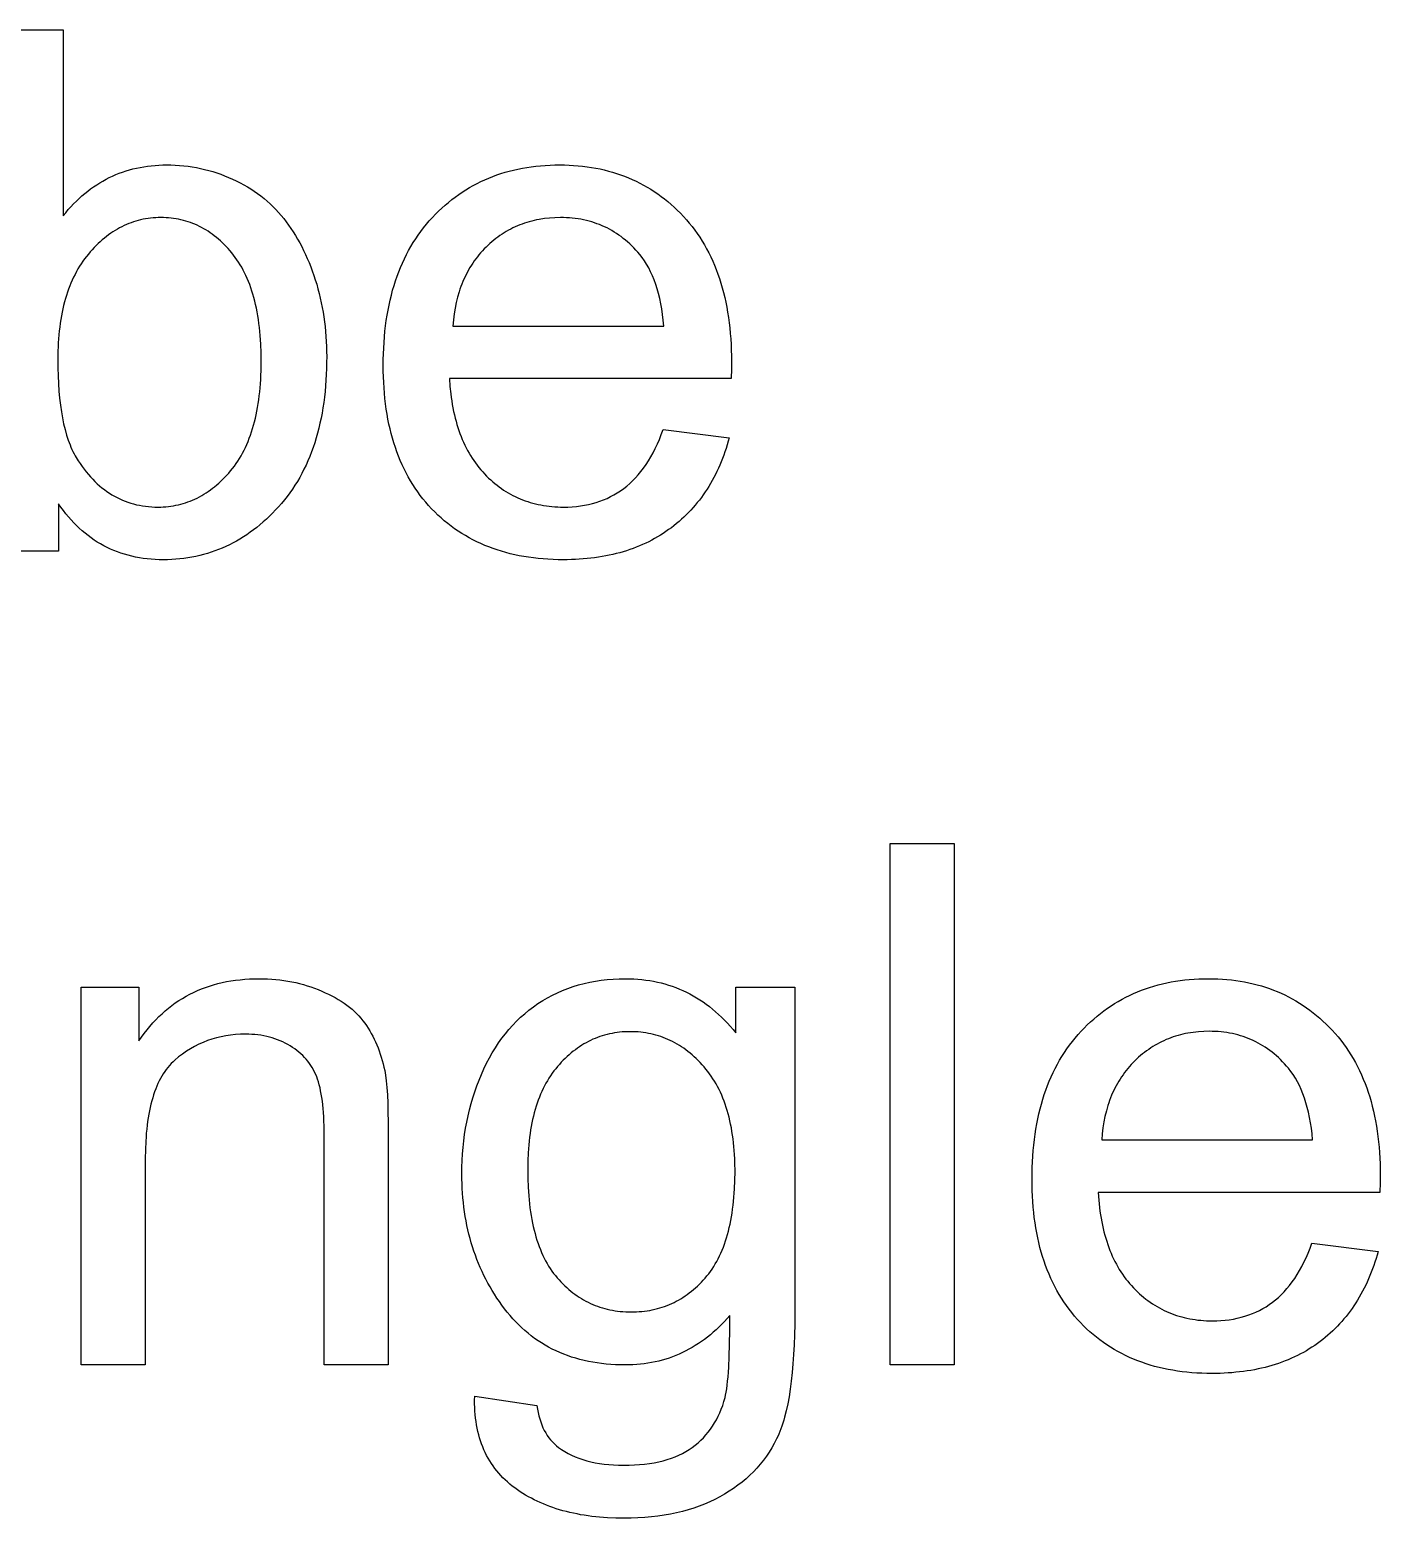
# Model space of a CAD drawing. Extents: x 0 to 4891, y -5350 to 5.
# Drawn here: x 2281.2 to 2610.1, y -4010.8 to -3648.2 of the extents above; entities that cross this region are included whole.
import ezdxf

# ---------------------------------------------------------------- set-up
doc = ezdxf.new("R2010")
doc.units = 0
doc.layers.add('Default_Layer', color=1, linetype='CONTINUOUS')

msp = doc.modelspace()

# ---------------------------------------------------------------- linework, layer by layer
at = {"layer": 'Default_Layer'}
msp.add_lwpolyline([(2273.69, -3648.24), (2289.29, -3648.24), (2289.29, -3693.55), (2289.91, -3692.79), (2290.54, -3692.05), (2291.19, -3691.33), (2291.84, -3690.64), (2292.51, -3689.98), (2293.18, -3689.34), (2293.87, -3688.72), (2294.56, -3688.13), (2295.27, -3687.56), (2295.99, -3687.01), (2296.72, -3686.49), (2297.46, -3686), (2298.21, -3685.53), (2298.97, -3685.08), (2299.74, -3684.66), (2300.53, -3684.26), (2301.32, -3683.88), (2302.12, -3683.53), (2302.94, -3683.2), (2303.76, -3682.9), (2304.6, -3682.62), (2305.44, -3682.37), (2306.3, -3682.14), (2307.17, -3681.93), (2308.05, -3681.75), (2308.94, -3681.59), (2309.84, -3681.46), (2310.75, -3681.35), (2311.67, -3681.27), (2312.6, -3681.21), (2313.54, -3681.17), (2314.5, -3681.16), (2315.55, -3681.17), (2316.6, -3681.21), (2317.65, -3681.28), (2318.68, -3681.38), (2319.71, -3681.5), (2320.73, -3681.65), (2321.74, -3681.82), (2322.75, -3682.03), (2323.74, -3682.26), (2324.74, -3682.51), (2325.72, -3682.8), (2326.69, -3683.11), (2327.66, -3683.45), (2328.62, -3683.81), (2329.58, -3684.2), (2330.52, -3684.62), (2331.46, -3685.06), (2332.38, -3685.51), (2333.28, -3685.99), (2334.16, -3686.49), (2335.02, -3687.02), (2335.85, -3687.56), (2336.66, -3688.13), (2337.45, -3688.72), (2338.22, -3689.33), (2338.97, -3689.96), (2339.69, -3690.62), (2340.4, -3691.3), (2341.08, -3692), (2341.74, -3692.73), (2342.38, -3693.47), (2343, -3694.24), (2343.61, -3695.02), (2344.2, -3695.82), (2344.77, -3696.64), (2345.33, -3697.48), (2345.87, -3698.34), (2346.4, -3699.22), (2346.9, -3700.12), (2347.39, -3701.04), (2347.87, -3701.98), (2348.32, -3702.94), (2348.76, -3703.93), (2349.19, -3704.93), (2349.59, -3705.95), (2349.98, -3706.99), (2350.35, -3708.06), (2350.71, -3709.14), (2351.04, -3710.24), (2351.36, -3711.35), (2351.65, -3712.46), (2351.92, -3713.59), (2352.17, -3714.73), (2352.4, -3715.87), (2352.6, -3717.03), (2352.79, -3718.19), (2352.95, -3719.37), (2353.09, -3720.55), (2353.21, -3721.74), (2353.31, -3722.95), (2353.38, -3724.16), (2353.44, -3725.38), (2353.47, -3726.61), (2353.48, -3727.85), (2353.47, -3729.32), (2353.43, -3730.77), (2353.38, -3732.19), (2353.3, -3733.6), (2353.19, -3734.98), (2353.07, -3736.34), (2352.92, -3737.69), (2352.75, -3739.01), (2352.55, -3740.31), (2352.34, -3741.59), (2352.1, -3742.84), (2351.83, -3744.08), (2351.55, -3745.3), (2351.24, -3746.49), (2350.91, -3747.66), (2350.56, -3748.82), (2350.18, -3749.95), (2349.78, -3751.06), (2349.36, -3752.15), (2348.91, -3753.22), (2348.44, -3754.27), (2347.95, -3755.29), (2347.44, -3756.3), (2346.9, -3757.29), (2346.34, -3758.25), (2345.76, -3759.19), (2345.15, -3760.11), (2344.52, -3761.02), (2343.87, -3761.9), (2343.2, -3762.76), (2342.5, -3763.59), (2341.78, -3764.41), (2341.05, -3765.2), (2340.3, -3765.97), (2339.55, -3766.72), (2338.79, -3767.44), (2338.01, -3768.13), (2337.23, -3768.8), (2336.44, -3769.44), (2335.64, -3770.06), (2334.84, -3770.65), (2334.02, -3771.22), (2333.19, -3771.76), (2332.35, -3772.28), (2331.51, -3772.77), (2330.66, -3773.23), (2329.79, -3773.68), (2328.92, -3774.09), (2328.04, -3774.48), (2327.15, -3774.85), (2326.25, -3775.19), (2325.34, -3775.5), (2324.42, -3775.79), (2323.49, -3776.06), (2322.56, -3776.3), (2321.61, -3776.51), (2320.66, -3776.7), (2319.69, -3776.86), (2318.72, -3777), (2317.74, -3777.12), (2316.74, -3777.21), (2315.74, -3777.27), (2314.73, -3777.31), (2313.72, -3777.32), (2312.7, -3777.31), (2311.71, -3777.27), (2310.72, -3777.2), (2309.75, -3777.11), (2308.8, -3776.99), (2307.85, -3776.84), (2306.93, -3776.67), (2306.01, -3776.47), (2305.11, -3776.24), (2304.22, -3775.99), (2303.35, -3775.71), (2302.49, -3775.41), (2301.64, -3775.07), (2300.81, -3774.72), (2299.99, -3774.33), (2299.18, -3773.92), (2298.39, -3773.48), (2297.61, -3773.02), (2296.85, -3772.52), (2296.1, -3772.01), (2295.36, -3771.46), (2294.64, -3770.89), (2293.93, -3770.29), (2293.23, -3769.67), (2292.55, -3769.02), (2291.88, -3768.34), (2291.23, -3767.64), (2290.59, -3766.91), (2289.96, -3766.15), (2289.35, -3765.36), (2288.75, -3764.55), (2288.16, -3763.72), (2288.16, -3775.24), (2288.16, -3775.24), (2273.69, -3775.24)], dxfattribs=at)
for points in [[(2435.43, -3745.61), (2451.54, -3747.6), (2451.3, -3748.48), (2451.04, -3749.34), (2450.77, -3750.2), (2450.49, -3751.04), (2450.19, -3751.86), (2449.89, -3752.68), (2449.57, -3753.48), (2449.23, -3754.27), (2448.89, -3755.05), (2448.53, -3755.81), (2448.16, -3756.57), (2447.77, -3757.31), (2447.38, -3758.03), (2446.97, -3758.75), (2446.54, -3759.45), (2446.11, -3760.14), (2445.66, -3760.82), (2445.2, -3761.49), (2444.73, -3762.14), (2444.24, -3762.79), (2443.74, -3763.41), (2443.23, -3764.03), (2442.71, -3764.64), (2442.17, -3765.23), (2441.62, -3765.81), (2441.06, -3766.38), (2440.49, -3766.93), (2439.9, -3767.47), (2439.3, -3768), (2438.69, -3768.52), (2438.06, -3769.03), (2437.42, -3769.52), (2436.77, -3770), (2436.11, -3770.47), (2435.44, -3770.92), (2434.76, -3771.35), (2434.06, -3771.77), (2433.36, -3772.17), (2432.64, -3772.56), (2431.91, -3772.93), (2431.17, -3773.29), (2430.42, -3773.63), (2429.66, -3773.96), (2428.89, -3774.27), (2428.1, -3774.57), (2427.31, -3774.85), (2426.5, -3775.12), (2425.69, -3775.37), (2424.86, -3775.61), (2424.02, -3775.83), (2423.17, -3776.03), (2422.3, -3776.22), (2421.43, -3776.4), (2420.55, -3776.56), (2419.65, -3776.7), (2418.74, -3776.83), (2417.83, -3776.95), (2416.9, -3777.04), (2415.96, -3777.13), (2415.01, -3777.2), (2414.04, -3777.25), (2413.07, -3777.29), (2412.08, -3777.31), (2411.09, -3777.32), (2409.83, -3777.31), (2408.6, -3777.27), (2407.38, -3777.21), (2406.17, -3777.13), (2404.98, -3777.02), (2403.81, -3776.88), (2402.66, -3776.73), (2401.52, -3776.54), (2400.39, -3776.34), (2399.28, -3776.11), (2398.19, -3775.85), (2397.12, -3775.58), (2396.06, -3775.27), (2395.02, -3774.95), (2393.99, -3774.6), (2392.98, -3774.22), (2391.99, -3773.82), (2391.01, -3773.4), (2390.05, -3772.95), (2389.11, -3772.48), (2388.18, -3771.98), (2387.26, -3771.46), (2386.37, -3770.92), (2385.49, -3770.35), (2384.63, -3769.76), (2383.78, -3769.14), (2382.95, -3768.5), (2382.13, -3767.83), (2381.33, -3767.14), (2380.55, -3766.43), (2379.78, -3765.69), (2379.03, -3764.93), (2378.31, -3764.14), (2377.61, -3763.33), (2376.93, -3762.5), (2376.27, -3761.66), (2375.64, -3760.79), (2375.03, -3759.9), (2374.44, -3759), (2373.88, -3758.07), (2373.34, -3757.13), (2372.82, -3756.16), (2372.33, -3755.18), (2371.86, -3754.17), (2371.41, -3753.15), (2370.98, -3752.11), (2370.58, -3751.05), (2370.2, -3749.97), (2369.84, -3748.86), (2369.51, -3747.74), (2369.2, -3746.6), (2368.91, -3745.45), (2368.65, -3744.27), (2368.4, -3743.07), (2368.19, -3741.85), (2367.99, -3740.61), (2367.82, -3739.36), (2367.67, -3738.08), (2367.54, -3736.79), (2367.44, -3735.47), (2367.36, -3734.14), (2367.3, -3732.78), (2367.26, -3731.41), (2367.25, -3730.02), (2367.26, -3728.58), (2367.3, -3727.16), (2367.36, -3725.76), (2367.44, -3724.38), (2367.55, -3723.02), (2367.67, -3721.68), (2367.83, -3720.36), (2368, -3719.06), (2368.2, -3717.78), (2368.42, -3716.52), (2368.67, -3715.29), (2368.93, -3714.07), (2369.23, -3712.87), (2369.54, -3711.69), (2369.88, -3710.54), (2370.24, -3709.4), (2370.63, -3708.28), (2371.04, -3707.19), (2371.47, -3706.11), (2371.92, -3705.06), (2372.4, -3704.02), (2372.9, -3703.01), (2373.43, -3702.01), (2373.98, -3701.04), (2374.55, -3700.09), (2375.15, -3699.15), (2375.76, -3698.24), (2376.41, -3697.35), (2377.07, -3696.48), (2377.76, -3695.62), (2378.47, -3694.79), (2379.21, -3693.98), (2379.96, -3693.19), (2380.73, -3692.43), (2381.51, -3691.69), (2382.31, -3690.98), (2383.12, -3690.29), (2383.94, -3689.62), (2384.78, -3688.98), (2385.63, -3688.37), (2386.49, -3687.78), (2387.37, -3687.22), (2388.27, -3686.68), (2389.17, -3686.17), (2390.09, -3685.68), (2391.03, -3685.22), (2391.98, -3684.78), (2392.94, -3684.36), (2393.92, -3683.98), (2394.91, -3683.61), (2395.91, -3683.28), (2396.93, -3682.96), (2397.96, -3682.67), (2399, -3682.41), (2400.06, -3682.17), (2401.14, -3681.96), (2402.22, -3681.77), (2403.32, -3681.61), (2404.44, -3681.47), (2405.57, -3681.36), (2406.71, -3681.27), (2407.87, -3681.21), (2409.04, -3681.17), (2410.22, -3681.16), (2411.37, -3681.17), (2412.5, -3681.21), (2413.62, -3681.27), (2414.73, -3681.36), (2415.82, -3681.47), (2416.9, -3681.6), (2417.97, -3681.76), (2419.03, -3681.94), (2420.07, -3682.15), (2421.09, -3682.39), (2422.11, -3682.64), (2423.11, -3682.93), (2424.1, -3683.23), (2425.07, -3683.56), (2426.04, -3683.92), (2426.98, -3684.3), (2427.92, -3684.7), (2428.84, -3685.13), (2429.75, -3685.59), (2430.65, -3686.07), (2431.53, -3686.57), (2432.4, -3687.1), (2433.26, -3687.65), (2434.1, -3688.22), (2434.93, -3688.83), (2435.75, -3689.45), (2436.55, -3690.1), (2437.34, -3690.78), (2438.12, -3691.48), (2438.88, -3692.2), (2439.63, -3692.95), (2440.37, -3693.72), (2441.09, -3694.52), (2441.79, -3695.33), (2442.46, -3696.17), (2443.11, -3697.02), (2443.74, -3697.9), (2444.34, -3698.79), (2444.93, -3699.71), (2445.49, -3700.64), (2446.02, -3701.59), (2446.54, -3702.57), (2447.03, -3703.56), (2447.5, -3704.58), (2447.94, -3705.61), (2448.36, -3706.67), (2448.76, -3707.74), (2449.14, -3708.84), (2449.49, -3709.95), (2449.83, -3711.09), (2450.13, -3712.24), (2450.42, -3713.42), (2450.68, -3714.61), (2450.92, -3715.82), (2451.14, -3717.06), (2451.33, -3718.31), (2451.5, -3719.59), (2451.65, -3720.88), (2451.78, -3722.2), (2451.88, -3723.53), (2451.96, -3724.88), (2452.02, -3726.26), (2452.05, -3727.65), (2452.06, -3729.07), (2452.04, -3730.8), (2451.98, -3733.22), (2383.37, -3733.22), (2383.5, -3735.09), (2383.69, -3736.9), (2383.8, -3737.79), (2383.93, -3738.66), (2384.07, -3739.52), (2384.23, -3740.36), (2384.4, -3741.19), (2384.58, -3742.01), (2384.77, -3742.81), (2384.98, -3743.6), (2385.2, -3744.37), (2385.43, -3745.13), (2385.68, -3745.88), (2385.94, -3746.61), (2386.22, -3747.33), (2386.51, -3748.03), (2386.81, -3748.72), (2387.12, -3749.4), (2387.45, -3750.06), (2387.79, -3750.71), (2388.15, -3751.35), (2388.52, -3751.97), (2388.9, -3752.58), (2389.29, -3753.17), (2389.7, -3753.75), (2390.12, -3754.32), (2390.56, -3754.87), (2391.01, -3755.41), (2391.47, -3755.93), (2391.94, -3756.44), (2392.43, -3756.94), (2392.92, -3757.42), (2393.42, -3757.88), (2393.93, -3758.33), (2394.45, -3758.76), (2394.97, -3759.18), (2395.5, -3759.58), (2396.04, -3759.97), (2396.58, -3760.34), (2397.13, -3760.69), (2397.69, -3761.03), (2398.26, -3761.35), (2398.84, -3761.66), (2399.42, -3761.95), (2400.01, -3762.22), (2400.61, -3762.48), (2401.21, -3762.73), (2401.82, -3762.96), (2402.44, -3763.17), (2403.07, -3763.36), (2403.7, -3763.55), (2404.35, -3763.71), (2405, -3763.86), (2405.65, -3763.99), (2406.32, -3764.11), (2406.99, -3764.21), (2407.67, -3764.3), (2408.35, -3764.37), (2409.05, -3764.43), (2409.75, -3764.47), (2410.46, -3764.49), (2411.17, -3764.5), (2412.24, -3764.48), (2413.28, -3764.43), (2414.3, -3764.34), (2415.31, -3764.22), (2416.29, -3764.06), (2417.25, -3763.86), (2418.2, -3763.64), (2419.12, -3763.37), (2420.03, -3763.07), (2420.91, -3762.74), (2421.78, -3762.37), (2422.63, -3761.96), (2423.45, -3761.52), (2424.26, -3761.05), (2425.05, -3760.54), (2425.82, -3759.99), (2426.56, -3759.41), (2427.29, -3758.78), (2428, -3758.11), (2428.69, -3757.4), (2429.36, -3756.65), (2430.01, -3755.86), (2430.64, -3755.02), (2431.25, -3754.15), (2431.84, -3753.23), (2432.41, -3752.26), (2432.97, -3751.26), (2433.5, -3750.21), (2434.01, -3749.13), (2434.5, -3748), (2434.98, -3746.83), (2435.43, -3745.61)], [(2287.99, -3728.55), (2288, -3730.58), (2288.06, -3732.54), (2288.14, -3734.43), (2288.27, -3736.25), (2288.43, -3737.99), (2288.62, -3739.66), (2288.85, -3741.27), (2289.11, -3742.8), (2289.41, -3744.26), (2289.75, -3745.64), (2290.12, -3746.96), (2290.52, -3748.2), (2290.96, -3749.37), (2291.19, -3749.93), (2291.44, -3750.47), (2291.69, -3750.99), (2291.95, -3751.5), (2292.21, -3751.99), (2292.49, -3752.46), (2292.96, -3753.2), (2293.43, -3753.91), (2293.92, -3754.61), (2294.41, -3755.28), (2294.92, -3755.92), (2295.44, -3756.55), (2295.96, -3757.15), (2296.5, -3757.72), (2297.04, -3758.28), (2297.6, -3758.81), (2298.17, -3759.31), (2298.74, -3759.79), (2299.33, -3760.25), (2299.93, -3760.69), (2300.54, -3761.1), (2301.15, -3761.49), (2301.78, -3761.85), (2302.42, -3762.19), (2303.07, -3762.51), (2303.73, -3762.8), (2304.39, -3763.07), (2305.07, -3763.32), (2305.76, -3763.54), (2306.46, -3763.74), (2307.17, -3763.92), (2307.89, -3764.07), (2308.62, -3764.2), (2309.36, -3764.31), (2310.11, -3764.39), (2310.87, -3764.45), (2311.64, -3764.49), (2312.42, -3764.5), (2313.05, -3764.49), (2313.68, -3764.46), (2314.31, -3764.42), (2314.93, -3764.36), (2315.54, -3764.28), (2316.15, -3764.19), (2316.76, -3764.07), (2317.35, -3763.95), (2317.95, -3763.8), (2318.53, -3763.63), (2319.12, -3763.45), (2319.69, -3763.25), (2320.26, -3763.04), (2320.83, -3762.81), (2321.39, -3762.56), (2321.95, -3762.29), (2322.5, -3762), (2323.04, -3761.7), (2323.58, -3761.38), (2324.11, -3761.05), (2324.64, -3760.69), (2325.16, -3760.32), (2325.68, -3759.93), (2326.19, -3759.53), (2326.7, -3759.1), (2327.2, -3758.66), (2327.69, -3758.21), (2328.18, -3757.73), (2328.67, -3757.24), (2329.15, -3756.73), (2329.62, -3756.2), (2330.09, -3755.66), (2330.55, -3755.1), (2330.99, -3754.51), (2331.42, -3753.91), (2331.83, -3753.3), (2332.24, -3752.66), (2332.62, -3752.01), (2332.99, -3751.34), (2333.35, -3750.66), (2333.69, -3749.96), (2334.02, -3749.24), (2334.33, -3748.5), (2334.63, -3747.75), (2334.91, -3746.98), (2335.18, -3746.2), (2335.44, -3745.39), (2335.68, -3744.57), (2335.9, -3743.74), (2336.11, -3742.88), (2336.31, -3742.01), (2336.49, -3741.12), (2336.66, -3740.22), (2336.81, -3739.3), (2336.95, -3738.36), (2337.07, -3737.4), (2337.18, -3736.43), (2337.28, -3735.44), (2337.36, -3734.44), (2337.42, -3733.41), (2337.47, -3732.37), (2337.51, -3731.32), (2337.54, -3729.15), (2337.51, -3726.94), (2337.43, -3724.8), (2337.36, -3723.75), (2337.29, -3722.73), (2337.19, -3721.72), (2337.09, -3720.73), (2336.97, -3719.76), (2336.84, -3718.81), (2336.69, -3717.88), (2336.53, -3716.97), (2336.35, -3716.07), (2336.16, -3715.19), (2335.96, -3714.33), (2335.74, -3713.49), (2335.51, -3712.67), (2335.26, -3711.87), (2335, -3711.08), (2334.73, -3710.32), (2334.44, -3709.57), (2334.14, -3708.84), (2333.82, -3708.13), (2333.49, -3707.44), (2333.15, -3706.76), (2332.79, -3706.1), (2332.42, -3705.47), (2332.03, -3704.85), (2331.63, -3704.25), (2331.22, -3703.67), (2330.79, -3703.1), (2330.35, -3702.56), (2329.9, -3702.03), (2329.45, -3701.52), (2328.99, -3701.02), (2328.53, -3700.55), (2328.05, -3700.09), (2327.58, -3699.64), (2327.1, -3699.22), (2326.61, -3698.8), (2326.11, -3698.41), (2325.61, -3698.03), (2325.11, -3697.67), (2324.59, -3697.33), (2324.08, -3697), (2323.55, -3696.69), (2323.02, -3696.4), (2322.49, -3696.12), (2321.95, -3695.86), (2321.4, -3695.62), (2320.84, -3695.4), (2320.28, -3695.19), (2319.72, -3694.99), (2319.15, -3694.82), (2318.57, -3694.66), (2317.99, -3694.52), (2317.4, -3694.39), (2316.8, -3694.28), (2316.2, -3694.19), (2315.6, -3694.11), (2314.98, -3694.06), (2314.36, -3694.01), (2313.74, -3693.99), (2313.11, -3693.98), (2312.47, -3693.99), (2311.84, -3694.02), (2311.22, -3694.06), (2310.6, -3694.12), (2309.98, -3694.2), (2309.37, -3694.29), (2308.77, -3694.41), (2308.17, -3694.54), (2307.58, -3694.69), (2306.99, -3694.85), (2306.41, -3695.03), (2305.83, -3695.24), (2305.26, -3695.45), (2304.7, -3695.69), (2304.13, -3695.94), (2303.58, -3696.21), (2303.03, -3696.5), (2302.49, -3696.8), (2301.95, -3697.13), (2301.41, -3697.47), (2300.89, -3697.82), (2300.36, -3698.2), (2299.85, -3698.59), (2299.33, -3699), (2298.83, -3699.43), (2298.33, -3699.87), (2297.83, -3700.33), (2297.34, -3700.81), (2296.86, -3701.31), (2296.38, -3701.82), (2295.9, -3702.35), (2295.44, -3702.9), (2294.98, -3703.46), (2294.53, -3704.04), (2294.11, -3704.63), (2293.69, -3705.24), (2293.29, -3705.86), (2292.9, -3706.5), (2292.53, -3707.15), (2292.18, -3707.82), (2291.84, -3708.5), (2291.51, -3709.2), (2291.19, -3709.92), (2290.9, -3710.65), (2290.61, -3711.4), (2290.34, -3712.16), (2290.09, -3712.94), (2289.85, -3713.73), (2289.62, -3714.54), (2289.41, -3715.37), (2289.22, -3716.21), (2289.03, -3717.06), (2288.87, -3717.93), (2288.71, -3718.82), (2288.58, -3719.72), (2288.45, -3720.64), (2288.34, -3721.57), (2288.25, -3722.52), (2288.17, -3723.49), (2288.1, -3724.47), (2288.05, -3725.46), (2288.02, -3726.48), (2287.99, -3728.55)], [(2384.23, -3720.4), (2435.6, -3720.4), (2435.46, -3718.97), (2435.28, -3717.59), (2435.08, -3716.25), (2434.85, -3714.96), (2434.58, -3713.71), (2434.29, -3712.51), (2433.97, -3711.36), (2433.61, -3710.25), (2433.23, -3709.18), (2432.82, -3708.16), (2432.37, -3707.18), (2431.9, -3706.25), (2431.4, -3705.37), (2430.87, -3704.53), (2430.31, -3703.74), (2429.71, -3702.99), (2429.24, -3702.44), (2428.77, -3701.9), (2428.28, -3701.38), (2427.78, -3700.88), (2427.28, -3700.39), (2426.76, -3699.93), (2426.24, -3699.48), (2425.71, -3699.05), (2425.17, -3698.63), (2424.63, -3698.24), (2424.07, -3697.86), (2423.5, -3697.5), (2422.93, -3697.16), (2422.35, -3696.83), (2421.76, -3696.52), (2421.16, -3696.23), (2420.55, -3695.96), (2419.93, -3695.7), (2419.31, -3695.47), (2418.67, -3695.25), (2418.03, -3695.05), (2417.38, -3694.86), (2416.72, -3694.69), (2416.05, -3694.54), (2415.38, -3694.41), (2414.69, -3694.3), (2414, -3694.2), (2413.29, -3694.12), (2412.58, -3694.06), (2411.86, -3694.02), (2411.13, -3693.99), (2410.4, -3693.98), (2409.07, -3694.01), (2407.76, -3694.09), (2406.49, -3694.23), (2405.24, -3694.43), (2404.62, -3694.55), (2404.01, -3694.68), (2403.41, -3694.83), (2402.81, -3694.99), (2402.22, -3695.17), (2401.64, -3695.36), (2401.07, -3695.56), (2400.5, -3695.78), (2399.93, -3696.01), (2399.38, -3696.26), (2398.83, -3696.52), (2398.29, -3696.79), (2397.75, -3697.08), (2397.22, -3697.38), (2396.7, -3697.69), (2396.18, -3698.02), (2395.67, -3698.37), (2395.17, -3698.73), (2394.67, -3699.1), (2394.18, -3699.49), (2393.22, -3700.3), (2392.29, -3701.17), (2391.84, -3701.62), (2391.41, -3702.09), (2390.98, -3702.56), (2390.57, -3703.04), (2390.17, -3703.54), (2389.79, -3704.04), (2389.42, -3704.55), (2389.06, -3705.07), (2388.71, -3705.6), (2388.38, -3706.14), (2388.05, -3706.69), (2387.75, -3707.25), (2387.45, -3707.81), (2387.17, -3708.39), (2386.89, -3708.98), (2386.64, -3709.57), (2386.39, -3710.18), (2386.16, -3710.79), (2385.94, -3711.42), (2385.73, -3712.05), (2385.35, -3713.35), (2385.03, -3714.69), (2384.75, -3716.06), (2384.53, -3717.47), (2384.36, -3718.92), (2384.23, -3720.4)], [(2490.7, -3973.45), (2490.7, -3846.45), (2506.29, -3846.45), (2506.29, -3973.45), (2490.7, -3973.45)], [(2293.7, -3973.45), (2293.7, -3881.45), (2307.74, -3881.45), (2307.74, -3894.53), (2308.38, -3893.6), (2309.04, -3892.69), (2309.72, -3891.82), (2310.41, -3890.98), (2311.13, -3890.16), (2311.86, -3889.38), (2312.6, -3888.62), (2313.37, -3887.9), (2314.15, -3887.2), (2314.95, -3886.53), (2315.77, -3885.9), (2316.61, -3885.29), (2317.46, -3884.71), (2318.33, -3884.17), (2319.22, -3883.65), (2320.13, -3883.16), (2321.05, -3882.7), (2321.99, -3882.27), (2322.95, -3881.87), (2323.93, -3881.5), (2324.92, -3881.16), (2325.93, -3880.85), (2326.96, -3880.57), (2328.01, -3880.32), (2329.07, -3880.09), (2330.16, -3879.9), (2331.26, -3879.74), (2332.37, -3879.61), (2333.51, -3879.5), (2334.66, -3879.43), (2335.83, -3879.38), (2337.02, -3879.37), (2338.05, -3879.38), (2339.08, -3879.42), (2340.09, -3879.48), (2341.09, -3879.56), (2342.08, -3879.67), (2343.06, -3879.8), (2344.03, -3879.95), (2344.99, -3880.13), (2345.94, -3880.33), (2346.87, -3880.55), (2347.8, -3880.8), (2348.71, -3881.07), (2349.62, -3881.37), (2350.51, -3881.69), (2351.39, -3882.03), (2352.27, -3882.4), (2353.13, -3882.78), (2353.96, -3883.17), (2354.77, -3883.57), (2355.55, -3883.99), (2356.3, -3884.43), (2357.03, -3884.88), (2357.73, -3885.34), (2358.4, -3885.82), (2359.04, -3886.32), (2359.65, -3886.83), (2360.24, -3887.35), (2360.79, -3887.89), (2361.32, -3888.45), (2361.83, -3889.01), (2362.3, -3889.6), (2362.75, -3890.2), (2363.17, -3890.81), (2363.58, -3891.44), (2363.97, -3892.08), (2364.35, -3892.74), (2364.71, -3893.41), (2365.05, -3894.09), (2365.38, -3894.79), (2365.69, -3895.5), (2365.99, -3896.23), (2366.27, -3896.97), (2366.53, -3897.73), (2366.78, -3898.5), (2367.01, -3899.28), (2367.22, -3900.08), (2367.42, -3900.89), (2367.6, -3901.72), (2367.7, -3902.29), (2367.8, -3902.9), (2367.98, -3904.29), (2368.13, -3905.88), (2368.25, -3907.68), (2368.34, -3909.67), (2368.41, -3911.87), (2368.45, -3914.27), (2368.47, -3916.88), (2368.47, -3973.45), (2352.87, -3973.45), (2352.87, -3917.49), (2352.84, -3915.18), (2352.81, -3914.08), (2352.76, -3913.03), (2352.69, -3912), (2352.62, -3911.02), (2352.52, -3910.08), (2352.42, -3909.17), (2352.3, -3908.3), (2352.16, -3907.47), (2352.01, -3906.68), (2351.85, -3905.92), (2351.67, -3905.2), (2351.48, -3904.52), (2351.27, -3903.88), (2351.05, -3903.28), (2350.81, -3902.69), (2350.55, -3902.12), (2350.27, -3901.56), (2349.96, -3901.02), (2349.64, -3900.5), (2349.29, -3899.99), (2348.91, -3899.49), (2348.52, -3899.01), (2348.1, -3898.55), (2347.66, -3898.1), (2347.2, -3897.67), (2346.72, -3897.25), (2346.21, -3896.85), (2345.68, -3896.47), (2345.13, -3896.1), (2344.56, -3895.74), (2343.98, -3895.4), (2343.38, -3895.07), (2342.78, -3894.77), (2342.16, -3894.49), (2341.53, -3894.23), (2340.88, -3894), (2340.22, -3893.79), (2339.55, -3893.6), (2338.87, -3893.43), (2338.17, -3893.29), (2337.46, -3893.16), (2336.74, -3893.06), (2336.01, -3892.98), (2335.26, -3892.93), (2334.5, -3892.89), (2333.73, -3892.88), (2332.49, -3892.91), (2331.28, -3892.98), (2330.09, -3893.11), (2328.91, -3893.28), (2327.76, -3893.5), (2326.63, -3893.77), (2325.52, -3894.09), (2324.44, -3894.46), (2323.37, -3894.88), (2322.32, -3895.35), (2321.3, -3895.87), (2320.29, -3896.44), (2319.31, -3897.06), (2318.35, -3897.73), (2317.41, -3898.44), (2316.49, -3899.21), (2316.05, -3899.61), (2315.62, -3900.04), (2315.2, -3900.49), (2314.8, -3900.97), (2314.42, -3901.46), (2314.04, -3901.98), (2313.69, -3902.52), (2313.34, -3903.08), (2313.01, -3903.66), (2312.7, -3904.27), (2312.39, -3904.9), (2312.11, -3905.55), (2311.83, -3906.22), (2311.57, -3906.91), (2311.33, -3907.63), (2311.1, -3908.37), (2310.88, -3909.13), (2310.67, -3909.91), (2310.48, -3910.72), (2310.31, -3911.55), (2310.15, -3912.4), (2310, -3913.27), (2309.87, -3914.16), (2309.75, -3915.08), (2309.64, -3916.02), (2309.55, -3916.98), (2309.47, -3917.96), (2309.41, -3918.96), (2309.33, -3921.04), (2309.3, -3923.2), (2309.3, -3973.45), (2293.7, -3973.45)], [(2389.52, -3981.07), (2404.68, -3983.33), (2404.81, -3984.19), (2404.97, -3985.02), (2405.15, -3985.82), (2405.37, -3986.6), (2405.6, -3987.34), (2405.87, -3988.05), (2406.16, -3988.74), (2406.47, -3989.39), (2406.82, -3990.01), (2407.19, -3990.61), (2407.58, -3991.17), (2408.01, -3991.71), (2408.46, -3992.21), (2408.93, -3992.69), (2409.43, -3993.13), (2409.96, -3993.55), (2410.7, -3994.07), (2411.48, -3994.56), (2412.29, -3995.02), (2413.13, -3995.44), (2414, -3995.83), (2414.91, -3996.19), (2415.85, -3996.51), (2416.83, -3996.8), (2417.83, -3997.05), (2418.88, -3997.27), (2419.95, -3997.46), (2421.06, -3997.61), (2422.2, -3997.73), (2423.37, -3997.81), (2424.58, -3997.86), (2425.82, -3997.88), (2427.15, -3997.86), (2428.45, -3997.81), (2429.7, -3997.73), (2430.92, -3997.61), (2432.1, -3997.46), (2433.24, -3997.27), (2434.35, -3997.05), (2435.41, -3996.8), (2436.44, -3996.51), (2437.42, -3996.19), (2438.37, -3995.83), (2439.28, -3995.44), (2440.15, -3995.02), (2440.98, -3994.56), (2441.78, -3994.07), (2442.53, -3993.55), (2443.26, -3992.99), (2443.95, -3992.41), (2444.61, -3991.8), (2445.24, -3991.17), (2445.84, -3990.5), (2446.42, -3989.81), (2446.96, -3989.09), (2447.47, -3988.35), (2447.96, -3987.58), (2448.41, -3986.78), (2448.83, -3985.95), (2449.23, -3985.1), (2449.59, -3984.22), (2449.93, -3983.31), (2450.23, -3982.38), (2450.5, -3981.42), (2450.65, -3980.78), (2450.79, -3980.06), (2450.91, -3979.26), (2451.03, -3978.38), (2451.14, -3977.42), (2451.23, -3976.37), (2451.32, -3975.24), (2451.39, -3974.03), (2451.51, -3971.37), (2451.59, -3968.38), (2451.63, -3965.06), (2451.63, -3961.41), (2450.99, -3962.15), (2450.33, -3962.87), (2449.67, -3963.56), (2449, -3964.23), (2448.31, -3964.88), (2447.62, -3965.5), (2446.92, -3966.1), (2446.21, -3966.68), (2445.48, -3967.23), (2444.75, -3967.76), (2444.01, -3968.26), (2443.26, -3968.75), (2442.5, -3969.2), (2441.72, -3969.64), (2440.94, -3970.05), (2440.15, -3970.44), (2439.35, -3970.8), (2438.54, -3971.14), (2437.72, -3971.46), (2436.89, -3971.76), (2436.05, -3972.03), (2435.2, -3972.27), (2434.34, -3972.5), (2433.47, -3972.7), (2432.59, -3972.87), (2431.7, -3973.03), (2430.8, -3973.16), (2429.89, -3973.26), (2428.98, -3973.34), (2428.05, -3973.4), (2427.11, -3973.44), (2426.16, -3973.45), (2424.98, -3973.44), (2423.82, -3973.4), (2422.68, -3973.33), (2421.55, -3973.24), (2420.44, -3973.12), (2419.35, -3972.97), (2418.27, -3972.79), (2417.21, -3972.59), (2416.17, -3972.37), (2415.14, -3972.11), (2414.13, -3971.83), (2413.14, -3971.52), (2412.16, -3971.19), (2411.2, -3970.83), (2410.26, -3970.44), (2409.33, -3970.03), (2408.42, -3969.59), (2407.53, -3969.12), (2406.66, -3968.62), (2405.8, -3968.1), (2404.95, -3967.55), (2404.13, -3966.98), (2403.32, -3966.38), (2402.53, -3965.75), (2401.75, -3965.1), (2400.99, -3964.41), (2400.25, -3963.71), (2399.53, -3962.97), (2398.82, -3962.21), (2398.13, -3961.42), (2397.45, -3960.6), (2396.79, -3959.76), (2396.15, -3958.9), (2395.54, -3958.03), (2394.94, -3957.15), (2394.36, -3956.25), (2393.8, -3955.35), (2393.26, -3954.44), (2392.74, -3953.51), (2392.25, -3952.58), (2391.77, -3951.63), (2391.31, -3950.67), (2390.88, -3949.71), (2390.46, -3948.73), (2390.06, -3947.74), (2389.69, -3946.74), (2389.33, -3945.73), (2389, -3944.71), (2388.68, -3943.68), (2388.39, -3942.64), (2388.11, -3941.58), (2387.86, -3940.52), (2387.63, -3939.45), (2387.41, -3938.36), (2387.22, -3937.27), (2387.05, -3936.16), (2386.9, -3935.04), (2386.76, -3933.92), (2386.65, -3932.78), (2386.56, -3931.63), (2386.49, -3930.47), (2386.44, -3929.3), (2386.41, -3928.12), (2386.4, -3926.93), (2386.42, -3925.29), (2386.47, -3923.67), (2386.57, -3922.06), (2386.7, -3920.48), (2386.86, -3918.9), (2387.07, -3917.35), (2387.31, -3915.81), (2387.59, -3914.28), (2387.91, -3912.77), (2388.26, -3911.28), (2388.65, -3909.81), (2389.08, -3908.35), (2389.54, -3906.9), (2390.05, -3905.48), (2390.59, -3904.07), (2391.16, -3902.67), (2391.78, -3901.3), (2392.42, -3899.96), (2393.1, -3898.66), (2393.81, -3897.4), (2394.56, -3896.19), (2395.33, -3895.01), (2396.14, -3893.87), (2396.99, -3892.78), (2397.87, -3891.72), (2398.78, -3890.7), (2399.72, -3889.72), (2400.7, -3888.78), (2401.71, -3887.89), (2402.75, -3887.03), (2403.83, -3886.21), (2404.94, -3885.43), (2406.09, -3884.7), (2407.26, -3884.01), (2408.46, -3883.37), (2409.68, -3882.78), (2410.93, -3882.24), (2412.2, -3881.74), (2413.49, -3881.29), (2414.81, -3880.89), (2416.16, -3880.53), (2417.53, -3880.22), (2418.92, -3879.96), (2420.34, -3879.75), (2421.78, -3879.58), (2423.24, -3879.46), (2424.73, -3879.39), (2426.25, -3879.37), (2427.26, -3879.38), (2428.26, -3879.42), (2429.25, -3879.48), (2430.23, -3879.57), (2431.2, -3879.69), (2432.15, -3879.83), (2433.1, -3880), (2434.03, -3880.19), (2434.96, -3880.41), (2435.87, -3880.66), (2436.77, -3880.93), (2437.66, -3881.22), (2438.54, -3881.54), (2439.4, -3881.89), (2440.26, -3882.26), (2441.11, -3882.66), (2441.94, -3883.09), (2442.76, -3883.54), (2443.57, -3884.01), (2444.37, -3884.51), (2445.16, -3885.04), (2445.94, -3885.59), (2446.71, -3886.17), (2447.46, -3886.78), (2448.21, -3887.41), (2448.94, -3888.06), (2449.66, -3888.74), (2450.37, -3889.45), (2451.07, -3890.18), (2451.76, -3890.94), (2452.44, -3891.73), (2453.1, -3892.54), (2453.1, -3881.45), (2467.48, -3881.45), (2467.48, -3960.97), (2467.47, -3963.61), (2467.42, -3966.15), (2467.33, -3968.59), (2467.21, -3970.94), (2467.05, -3973.18), (2466.86, -3975.33), (2466.64, -3977.39), (2466.38, -3979.34), (2466.09, -3981.2), (2465.76, -3982.96), (2465.4, -3984.62), (2465, -3986.18), (2464.79, -3986.93), (2464.57, -3987.65), (2464.34, -3988.35), (2464.1, -3989.02), (2463.86, -3989.67), (2463.6, -3990.29), (2463.34, -3990.89), (2463.07, -3991.47), (2462.5, -3992.57), (2461.9, -3993.64), (2461.26, -3994.68), (2460.58, -3995.7), (2459.85, -3996.68), (2459.09, -3997.64), (2458.28, -3998.56), (2457.44, -3999.46), (2456.55, -4000.33), (2455.62, -4001.17), (2454.65, -4001.98), (2453.65, -4002.76), (2452.6, -4003.51), (2451.51, -4004.23), (2450.38, -4004.93), (2449.21, -4005.59), (2448.01, -4006.22), (2446.78, -4006.81), (2445.51, -4007.36), (2444.21, -4007.86), (2442.87, -4008.33), (2441.5, -4008.76), (2440.1, -4009.14), (2438.66, -4009.49), (2437.18, -4009.79), (2435.68, -4010.06), (2434.13, -4010.28), (2432.56, -4010.46), (2430.94, -4010.6), (2429.3, -4010.71), (2427.62, -4010.77), (2425.9, -4010.79), (2423.87, -4010.76), (2421.89, -4010.67), (2420.91, -4010.61), (2419.95, -4010.53), (2419, -4010.44), (2418.07, -4010.33), (2417.14, -4010.2), (2416.23, -4010.07), (2415.33, -4009.92), (2414.45, -4009.75), (2413.57, -4009.57), (2412.71, -4009.38), (2411.86, -4009.17), (2411.02, -4008.95), (2410.2, -4008.71), (2409.39, -4008.46), (2408.59, -4008.19), (2407.8, -4007.91), (2407.02, -4007.62), (2406.26, -4007.31), (2405.51, -4006.98), (2404.77, -4006.65), (2404.04, -4006.29), (2403.33, -4005.93), (2402.63, -4005.55), (2401.94, -4005.15), (2401.26, -4004.74), (2400.6, -4004.32), (2399.95, -4003.88), (2399.31, -4003.42), (2398.68, -4002.95), (2398.08, -4002.46), (2397.5, -4001.96), (2396.94, -4001.44), (2396.39, -4000.91), (2395.87, -4000.37), (2395.37, -3999.81), (2394.89, -3999.23), (2394.43, -3998.64), (2394, -3998.04), (2393.58, -3997.42), (2393.18, -3996.79), (2392.8, -3996.14), (2392.44, -3995.48), (2392.11, -3994.8), (2391.79, -3994.11), (2391.5, -3993.41), (2391.22, -3992.69), (2390.97, -3991.95), (2390.73, -3991.2), (2390.52, -3990.44), (2390.32, -3989.66), (2390.15, -3988.87), (2390, -3988.06), (2389.87, -3987.24), (2389.76, -3986.4), (2389.66, -3985.55), (2389.59, -3984.68), (2389.54, -3983.8), (2389.51, -3982.91), (2389.51, -3982), (2389.52, -3981.07)], [(2593.44, -3943.82), (2609.56, -3945.81), (2609.31, -3946.69), (2609.06, -3947.56), (2608.79, -3948.41), (2608.5, -3949.25), (2608.21, -3950.07), (2607.9, -3950.89), (2607.58, -3951.69), (2607.25, -3952.48), (2606.9, -3953.26), (2606.54, -3954.02), (2606.17, -3954.78), (2605.79, -3955.52), (2605.39, -3956.24), (2604.98, -3956.96), (2604.56, -3957.66), (2604.12, -3958.35), (2603.67, -3959.03), (2603.21, -3959.7), (2602.74, -3960.35), (2602.26, -3961), (2601.76, -3961.62), (2601.25, -3962.24), (2600.72, -3962.85), (2600.19, -3963.44), (2599.64, -3964.02), (2599.07, -3964.59), (2598.5, -3965.14), (2597.91, -3965.68), (2597.31, -3966.21), (2596.7, -3966.73), (2596.08, -3967.24), (2595.44, -3967.73), (2594.79, -3968.21), (2594.13, -3968.68), (2593.45, -3969.13), (2592.77, -3969.56), (2592.08, -3969.98), (2591.37, -3970.38), (2590.65, -3970.77), (2589.93, -3971.14), (2589.19, -3971.5), (2588.44, -3971.84), (2587.67, -3972.17), (2586.9, -3972.48), (2586.12, -3972.78), (2585.32, -3973.06), (2584.52, -3973.33), (2583.7, -3973.58), (2582.87, -3973.82), (2582.03, -3974.04), (2581.18, -3974.24), (2580.32, -3974.43), (2579.44, -3974.61), (2578.56, -3974.77), (2577.66, -3974.91), (2576.76, -3975.04), (2575.84, -3975.16), (2574.91, -3975.25), (2573.97, -3975.34), (2573.02, -3975.41), (2572.06, -3975.46), (2571.08, -3975.5), (2570.1, -3975.52), (2569.1, -3975.53), (2567.85, -3975.52), (2566.61, -3975.48), (2565.39, -3975.42), (2564.19, -3975.34), (2563, -3975.23), (2561.82, -3975.09), (2560.67, -3974.94), (2559.53, -3974.75), (2558.41, -3974.55), (2557.3, -3974.32), (2556.21, -3974.07), (2555.13, -3973.79), (2554.07, -3973.48), (2553.03, -3973.16), (2552.01, -3972.81), (2551, -3972.43), (2550, -3972.03), (2549.03, -3971.61), (2548.06, -3971.16), (2547.12, -3970.69), (2546.19, -3970.19), (2545.28, -3969.67), (2544.38, -3969.13), (2543.5, -3968.56), (2542.64, -3967.97), (2541.79, -3967.35), (2540.96, -3966.71), (2540.15, -3966.04), (2539.35, -3965.35), (2538.56, -3964.64), (2537.8, -3963.9), (2537.05, -3963.14), (2536.32, -3962.35), (2535.62, -3961.54), (2534.94, -3960.71), (2534.29, -3959.87), (2533.65, -3959), (2533.04, -3958.11), (2532.46, -3957.21), (2531.89, -3956.28), (2531.35, -3955.34), (2530.84, -3954.37), (2530.34, -3953.39), (2529.87, -3952.38), (2529.42, -3951.36), (2528.99, -3950.32), (2528.59, -3949.26), (2528.21, -3948.18), (2527.86, -3947.07), (2527.52, -3945.95), (2527.21, -3944.81), (2526.92, -3943.66), (2526.66, -3942.48), (2526.42, -3941.28), (2526.2, -3940.06), (2526, -3938.82), (2525.83, -3937.57), (2525.68, -3936.29), (2525.55, -3935), (2525.45, -3933.68), (2525.37, -3932.35), (2525.31, -3930.99), (2525.28, -3929.62), (2525.27, -3928.23), (2525.28, -3926.79), (2525.31, -3925.37), (2525.37, -3923.97), (2525.45, -3922.59), (2525.56, -3921.23), (2525.69, -3919.89), (2525.84, -3918.57), (2526.01, -3917.27), (2526.21, -3915.99), (2526.43, -3914.73), (2526.68, -3913.5), (2526.95, -3912.28), (2527.24, -3911.08), (2527.56, -3909.9), (2527.89, -3908.75), (2528.26, -3907.61), (2528.64, -3906.49), (2529.05, -3905.4), (2529.48, -3904.32), (2529.94, -3903.27), (2530.42, -3902.23), (2530.92, -3901.22), (2531.44, -3900.22), (2531.99, -3899.25), (2532.56, -3898.3), (2533.16, -3897.36), (2533.78, -3896.45), (2534.42, -3895.56), (2535.09, -3894.69), (2535.77, -3893.83), (2536.49, -3893), (2537.22, -3892.19), (2537.98, -3891.4), (2538.74, -3890.64), (2539.53, -3889.9), (2540.32, -3889.19), (2541.13, -3888.5), (2541.95, -3887.83), (2542.79, -3887.19), (2543.64, -3886.58), (2544.51, -3885.99), (2545.39, -3885.43), (2546.28, -3884.89), (2547.19, -3884.38), (2548.11, -3883.89), (2549.04, -3883.43), (2549.99, -3882.99), (2550.95, -3882.57), (2551.93, -3882.19), (2552.92, -3881.82), (2553.92, -3881.49), (2554.94, -3881.17), (2555.97, -3880.88), (2557.02, -3880.62), (2558.08, -3880.38), (2559.15, -3880.17), (2560.24, -3879.98), (2561.34, -3879.82), (2562.45, -3879.68), (2563.58, -3879.57), (2564.72, -3879.48), (2565.88, -3879.42), (2567.05, -3879.38), (2568.24, -3879.37), (2569.38, -3879.38), (2570.52, -3879.42), (2571.64, -3879.48), (2572.74, -3879.57), (2573.84, -3879.68), (2574.92, -3879.81), (2575.98, -3879.97), (2577.04, -3880.15), (2578.08, -3880.36), (2579.11, -3880.6), (2580.12, -3880.85), (2581.12, -3881.14), (2582.11, -3881.44), (2583.09, -3881.77), (2584.05, -3882.13), (2585, -3882.51), (2585.93, -3882.91), (2586.86, -3883.34), (2587.77, -3883.8), (2588.66, -3884.28), (2589.54, -3884.78), (2590.41, -3885.31), (2591.27, -3885.86), (2592.11, -3886.44), (2592.94, -3887.04), (2593.76, -3887.66), (2594.56, -3888.31), (2595.35, -3888.99), (2596.13, -3889.69), (2596.89, -3890.41), (2597.65, -3891.16), (2598.38, -3891.93), (2599.1, -3892.73), (2599.8, -3893.54), (2600.47, -3894.38), (2601.12, -3895.23), (2601.75, -3896.11), (2602.36, -3897), (2602.94, -3897.92), (2603.5, -3898.85), (2604.04, -3899.81), (2604.55, -3900.78), (2605.04, -3901.77), (2605.51, -3902.79), (2605.95, -3903.82), (2606.38, -3904.88), (2606.78, -3905.95), (2607.15, -3907.05), (2607.51, -3908.16), (2607.84, -3909.3), (2608.15, -3910.45), (2608.43, -3911.63), (2608.7, -3912.82), (2608.94, -3914.03), (2609.15, -3915.27), (2609.35, -3916.52), (2609.52, -3917.8), (2609.67, -3919.09), (2609.79, -3920.41), (2609.9, -3921.74), (2609.98, -3923.09), (2610.03, -3924.47), (2610.07, -3925.86), (2610.08, -3927.28), (2610.06, -3929.01), (2609.99, -3931.43), (2541.38, -3931.43), (2541.52, -3933.3), (2541.7, -3935.11), (2541.82, -3936), (2541.95, -3936.87), (2542.09, -3937.73), (2542.24, -3938.57), (2542.41, -3939.4), (2542.59, -3940.22), (2542.78, -3941.02), (2542.99, -3941.81), (2543.21, -3942.58), (2543.45, -3943.34), (2543.7, -3944.09), (2543.96, -3944.82), (2544.23, -3945.54), (2544.52, -3946.24), (2544.82, -3946.93), (2545.14, -3947.61), (2545.46, -3948.27), (2545.81, -3948.92), (2546.16, -3949.56), (2546.53, -3950.18), (2546.91, -3950.79), (2547.31, -3951.38), (2547.71, -3951.96), (2548.14, -3952.53), (2548.57, -3953.08), (2549.02, -3953.62), (2549.48, -3954.14), (2549.96, -3954.65), (2550.44, -3955.15), (2550.94, -3955.63), (2551.44, -3956.09), (2551.94, -3956.54), (2552.46, -3956.97), (2552.98, -3957.39), (2553.51, -3957.79), (2554.05, -3958.18), (2554.59, -3958.55), (2555.15, -3958.9), (2555.71, -3959.24), (2556.28, -3959.56), (2556.85, -3959.87), (2557.43, -3960.16), (2558.02, -3960.43), (2558.62, -3960.69), (2559.22, -3960.94), (2559.84, -3961.17), (2560.46, -3961.38), (2561.08, -3961.57), (2561.72, -3961.76), (2562.36, -3961.92), (2563.01, -3962.07), (2563.67, -3962.2), (2564.33, -3962.32), (2565, -3962.42), (2565.68, -3962.51), (2566.37, -3962.58), (2567.06, -3962.64), (2567.76, -3962.68), (2568.47, -3962.7), (2569.19, -3962.71), (2570.25, -3962.69), (2571.29, -3962.64), (2572.32, -3962.55), (2573.32, -3962.43), (2574.3, -3962.27), (2575.27, -3962.07), (2576.21, -3961.85), (2577.14, -3961.58), (2578.04, -3961.28), (2578.93, -3960.95), (2579.79, -3960.58), (2580.64, -3960.17), (2581.47, -3959.73), (2582.27, -3959.26), (2583.06, -3958.75), (2583.83, -3958.2), (2584.58, -3957.62), (2585.31, -3956.99), (2586.01, -3956.32), (2586.7, -3955.61), (2587.37, -3954.86), (2588.02, -3954.07), (2588.65, -3953.23), (2589.26, -3952.36), (2589.86, -3951.44), (2590.43, -3950.47), (2590.98, -3949.47), (2591.51, -3948.42), (2592.02, -3947.34), (2592.52, -3946.21), (2592.99, -3945.04), (2593.44, -3943.82)], [(2402.43, -3925.8), (2402.45, -3928.03), (2402.54, -3930.18), (2402.6, -3931.22), (2402.68, -3932.25), (2402.77, -3933.26), (2402.87, -3934.24), (2402.99, -3935.21), (2403.13, -3936.16), (2403.27, -3937.09), (2403.44, -3938.01), (2403.61, -3938.9), (2403.8, -3939.77), (2404, -3940.63), (2404.22, -3941.46), (2404.45, -3942.28), (2404.7, -3943.07), (2404.96, -3943.85), (2405.23, -3944.61), (2405.52, -3945.35), (2405.82, -3946.07), (2406.14, -3946.77), (2406.47, -3947.46), (2406.81, -3948.12), (2407.17, -3948.76), (2407.54, -3949.39), (2407.93, -3949.99), (2408.33, -3950.58), (2408.74, -3951.15), (2409.17, -3951.7), (2409.62, -3952.23), (2410.07, -3952.74), (2410.53, -3953.23), (2411, -3953.71), (2411.47, -3954.17), (2411.95, -3954.62), (2412.44, -3955.05), (2412.94, -3955.47), (2413.44, -3955.86), (2413.95, -3956.25), (2414.46, -3956.61), (2414.99, -3956.96), (2415.52, -3957.29), (2416.06, -3957.61), (2416.6, -3957.91), (2417.16, -3958.19), (2417.72, -3958.46), (2418.28, -3958.71), (2418.86, -3958.95), (2419.44, -3959.17), (2420.02, -3959.37), (2420.62, -3959.56), (2421.22, -3959.73), (2421.83, -3959.88), (2422.45, -3960.02), (2423.07, -3960.14), (2423.7, -3960.25), (2424.34, -3960.34), (2424.98, -3960.41), (2425.64, -3960.47), (2426.3, -3960.51), (2426.96, -3960.53), (2427.63, -3960.54), (2428.3, -3960.53), (2428.96, -3960.51), (2429.62, -3960.47), (2430.27, -3960.41), (2430.91, -3960.34), (2431.54, -3960.25), (2432.17, -3960.15), (2432.79, -3960.03), (2433.4, -3959.89), (2434.01, -3959.74), (2434.61, -3959.57), (2435.2, -3959.38), (2435.79, -3959.18), (2436.37, -3958.97), (2436.94, -3958.73), (2437.51, -3958.48), (2438.07, -3958.22), (2438.62, -3957.94), (2439.17, -3957.64), (2439.71, -3957.33), (2440.24, -3957), (2440.77, -3956.65), (2441.29, -3956.29), (2441.8, -3955.91), (2442.3, -3955.52), (2442.8, -3955.11), (2443.29, -3954.68), (2443.78, -3954.24), (2444.26, -3953.78), (2444.73, -3953.31), (2445.2, -3952.82), (2445.65, -3952.31), (2446.1, -3951.78), (2446.53, -3951.24), (2446.95, -3950.67), (2447.36, -3950.09), (2447.75, -3949.48), (2448.13, -3948.86), (2448.49, -3948.23), (2448.84, -3947.57), (2449.17, -3946.89), (2449.49, -3946.2), (2449.8, -3945.49), (2450.09, -3944.76), (2450.37, -3944.01), (2450.63, -3943.24), (2450.88, -3942.46), (2451.11, -3941.66), (2451.33, -3940.84), (2451.54, -3940), (2451.73, -3939.14), (2451.91, -3938.26), (2452.07, -3937.37), (2452.22, -3936.45), (2452.35, -3935.52), (2452.48, -3934.57), (2452.58, -3933.61), (2452.67, -3932.62), (2452.75, -3931.62), (2452.82, -3930.59), (2452.9, -3928.5), (2452.93, -3926.32), (2452.9, -3924.24), (2452.86, -3923.23), (2452.81, -3922.23), (2452.75, -3921.25), (2452.67, -3920.28), (2452.57, -3919.33), (2452.46, -3918.4), (2452.33, -3917.48), (2452.19, -3916.58), (2452.04, -3915.69), (2451.87, -3914.82), (2451.69, -3913.97), (2451.49, -3913.13), (2451.27, -3912.31), (2451.05, -3911.51), (2450.8, -3910.72), (2450.55, -3909.95), (2450.27, -3909.19), (2449.99, -3908.46), (2449.68, -3907.73), (2449.37, -3907.03), (2449.04, -3906.34), (2448.69, -3905.66), (2448.33, -3905), (2447.95, -3904.36), (2447.56, -3903.74), (2447.16, -3903.13), (2446.74, -3902.53), (2446.31, -3901.96), (2445.86, -3901.4), (2445.39, -3900.85), (2444.92, -3900.33), (2444.45, -3899.82), (2443.97, -3899.32), (2443.48, -3898.84), (2442.99, -3898.38), (2442.49, -3897.94), (2441.98, -3897.51), (2441.47, -3897.1), (2440.96, -3896.71), (2440.43, -3896.33), (2439.9, -3895.97), (2439.37, -3895.63), (2438.83, -3895.3), (2438.28, -3894.99), (2437.72, -3894.7), (2437.16, -3894.42), (2436.6, -3894.16), (2436.03, -3893.92), (2435.45, -3893.69), (2434.86, -3893.48), (2434.27, -3893.29), (2433.68, -3893.11), (2433.07, -3892.96), (2432.46, -3892.81), (2431.85, -3892.69), (2431.23, -3892.58), (2430.6, -3892.49), (2429.97, -3892.41), (2429.33, -3892.35), (2428.68, -3892.31), (2428.03, -3892.29), (2427.37, -3892.28), (2426.73, -3892.29), (2426.09, -3892.31), (2425.45, -3892.35), (2424.82, -3892.41), (2424.2, -3892.48), (2423.59, -3892.58), (2422.98, -3892.68), (2422.37, -3892.81), (2421.77, -3892.95), (2421.18, -3893.11), (2420.6, -3893.28), (2420.02, -3893.47), (2419.44, -3893.68), (2418.88, -3893.9), (2418.31, -3894.14), (2417.76, -3894.4), (2417.21, -3894.67), (2416.67, -3894.96), (2416.13, -3895.27), (2415.6, -3895.59), (2415.07, -3895.93), (2414.55, -3896.29), (2414.04, -3896.66), (2413.54, -3897.05), (2413.03, -3897.46), (2412.54, -3897.88), (2412.05, -3898.32), (2411.57, -3898.78), (2411.09, -3899.25), (2410.62, -3899.74), (2410.16, -3900.24), (2409.7, -3900.77), (2409.25, -3901.3), (2408.82, -3901.85), (2408.4, -3902.41), (2408, -3903), (2407.61, -3903.59), (2407.23, -3904.21), (2406.87, -3904.84), (2406.52, -3905.48), (2406.18, -3906.14), (2405.86, -3906.82), (2405.56, -3907.52), (2405.27, -3908.23), (2404.99, -3908.95), (2404.73, -3909.69), (2404.48, -3910.45), (2404.24, -3911.23), (2404.02, -3912.02), (2403.82, -3912.82), (2403.63, -3913.65), (2403.45, -3914.49), (2403.28, -3915.34), (2403.14, -3916.21), (2403, -3917.1), (2402.88, -3918), (2402.77, -3918.92), (2402.68, -3919.86), (2402.6, -3920.81), (2402.54, -3921.77), (2402.45, -3923.76), (2402.43, -3925.8)], [(2542.25, -3918.61), (2593.62, -3918.61), (2593.47, -3917.18), (2593.3, -3915.8), (2593.09, -3914.46), (2592.86, -3913.17), (2592.6, -3911.92), (2592.3, -3910.72), (2591.98, -3909.57), (2591.63, -3908.46), (2591.24, -3907.39), (2590.83, -3906.37), (2590.39, -3905.39), (2589.91, -3904.46), (2589.41, -3903.58), (2588.88, -3902.74), (2588.32, -3901.95), (2587.73, -3901.2), (2587.26, -3900.65), (2586.78, -3900.11), (2586.29, -3899.59), (2585.8, -3899.09), (2585.29, -3898.6), (2584.78, -3898.14), (2584.26, -3897.69), (2583.73, -3897.26), (2583.19, -3896.84), (2582.64, -3896.45), (2582.08, -3896.07), (2581.52, -3895.71), (2580.94, -3895.37), (2580.36, -3895.04), (2579.77, -3894.73), (2579.17, -3894.44), (2578.56, -3894.17), (2577.95, -3893.92), (2577.32, -3893.68), (2576.69, -3893.46), (2576.05, -3893.26), (2575.39, -3893.07), (2574.74, -3892.9), (2574.07, -3892.75), (2573.39, -3892.62), (2572.7, -3892.51), (2572.01, -3892.41), (2571.31, -3892.33), (2570.6, -3892.27), (2569.87, -3892.23), (2569.15, -3892.2), (2568.41, -3892.19), (2567.08, -3892.22), (2565.78, -3892.3), (2564.5, -3892.44), (2563.25, -3892.64), (2562.63, -3892.76), (2562.02, -3892.89), (2561.42, -3893.04), (2560.83, -3893.2), (2560.24, -3893.38), (2559.66, -3893.57), (2559.08, -3893.77), (2558.51, -3893.99), (2557.95, -3894.22), (2557.39, -3894.47), (2556.84, -3894.73), (2556.3, -3895), (2555.76, -3895.29), (2555.24, -3895.59), (2554.71, -3895.91), (2554.2, -3896.24), (2553.69, -3896.58), (2553.18, -3896.94), (2552.69, -3897.31), (2552.2, -3897.7), (2551.24, -3898.51), (2550.3, -3899.38), (2549.85, -3899.83), (2549.42, -3900.3), (2549, -3900.77), (2548.59, -3901.25), (2548.19, -3901.75), (2547.8, -3902.25), (2547.43, -3902.76), (2547.07, -3903.28), (2546.72, -3903.81), (2546.39, -3904.35), (2546.07, -3904.9), (2545.76, -3905.46), (2545.46, -3906.02), (2545.18, -3906.6), (2544.91, -3907.19), (2544.65, -3907.78), (2544.4, -3908.39), (2544.17, -3909), (2543.95, -3909.63), (2543.74, -3910.26), (2543.37, -3911.56), (2543.04, -3912.9), (2542.77, -3914.27), (2542.54, -3915.68), (2542.37, -3917.13), (2542.25, -3918.61)]]:
    msp.add_lwpolyline(points, close=True, dxfattribs=at)

doc.saveas('drawing.dxf')
